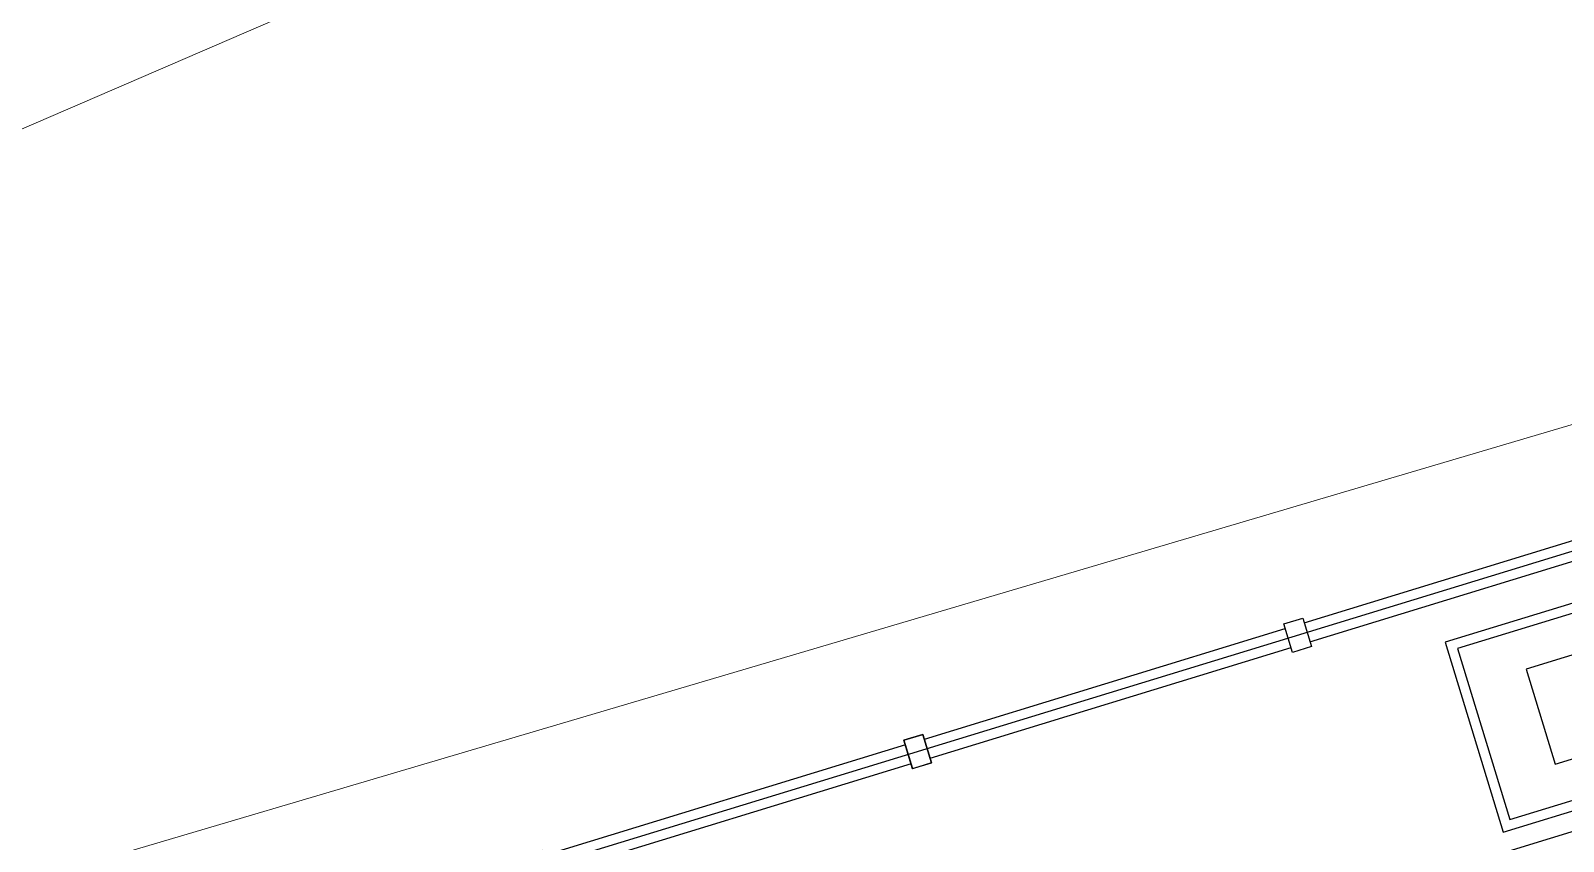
# Model space of a CAD drawing. Header units: inches. Extents: x 543393 to 2689207, y 1841861 to 9121372.
# Drawn here: x 547498.73 to 547514.16, y 1842009.64 to 1842017.8 of the extents above; entities that cross this region are included whole.
import ezdxf

# ---------------------------------------------------------------- set-up
doc = ezdxf.new("R2010")
doc.units = ezdxf.units.IN
doc.header["$MEASUREMENT"] = 0
doc.linetypes.add('DASHDOT', pattern=[1, 0.5, -0.25, 0, -0.25])
doc.linetypes.add('HIDDEN', pattern=[0.375, 0.25, -0.125])
for name, color, linetype in [('0_Central_Road', 9, 'Continuous'), ('Duong', 4, 'Continuous'), ('LAPMOI', 4, 'Continuous')]:
    doc.layers.add(name, color=color, linetype=linetype)
doc.layers.add('Level 30', color=7, linetype='Continuous', lineweight=0)

# ---------------------------------------------------------------- blocks, each defined once
blk = doc.blocks.new('HR')
at = {"layer": 'LAPMOI'}
for points in [[(197005, 65096), (197205, 65096), (197205, 65396), (197005, 65396)], [(201005, 65096), (201205, 65096), (201205, 65396), (201005, 65396)]]:
    blk.add_lwpolyline(points, close=True, dxfattribs=at)
for points in [[(197205, 65346), (201005, 65346)], [(197205, 65146), (201005, 65146)]]:
    blk.add_lwpolyline(points, dxfattribs=at)

msp = doc.modelspace()

# ---------------------------------------------------------------- linework, layer by layer
at = {"color": 8, "linetype": 'HIDDEN', "ltscale": 1000}
msp.add_lwpolyline([(547513.551, 1842009.731), (547516.037, 1842010.492), (547515.452, 1842012.404), (547512.966, 1842011.643)], close=True, dxfattribs=at)
at = {"layer": '0_Central_Road', "linetype": 'DASHDOT', "ltscale": 1000}
msp.add_lwpolyline([(547542.108, 1841963.566), (547526.016, 1842016.159), (547425.611, 1841985.438), (547461.305, 1841868.777), (547533.023, 1841890.72)], dxfattribs=at)
at = {"layer": 'Duong', "color": 8}
msp.add_lwpolyline([(547482.24, 1842002.66), (547482.503, 1842001.8, -0.414214), (547482.012, 1842000.876), (547441.362, 1841988.438), (547476.038, 1841875.104), (547531.52, 1841892.08), (547519.74, 1841930.578, -0.414214), (547521.559, 1841934), (547531.37, 1841937.002), (547530.047, 1841941.324), (547520.236, 1841938.322, -0.414214), (547516.815, 1841940.14), (547509.295, 1841964.716, -0.414214), (547512.441, 1841970.635), (547536.883, 1841978.114), (547526.098, 1842013.361), (547513.552, 1842009.522), (547522.213, 1841981.217, -0.414214), (547520.394, 1841977.796), (547511.119, 1841974.958, -0.414214), (547505.199, 1841978.103), (547496.334, 1842007.077)], format="xyb", dxfattribs=at)
at = {"layer": 'Duong'}
for points in [[(547513.618, 1842009.856), (547515.913, 1842010.558), (547515.386, 1842012.279), (547513.091, 1842011.577)], [(547514.074, 1842010.414), (547515.222, 1842010.765), (547514.929, 1842011.721), (547513.782, 1842011.37)]]:
    msp.add_lwpolyline(points, close=True, dxfattribs=at)
at = {"layer": 'Level 30', "color": 5, "linetype": 'Continuous', "lineweight": 0, "flags": 128}
for points in [[(547543.3, 1842010), (547540.2, 1842022), (547538.336, 1842032.651), (547507.02, 1842020.43), (547478.88, 1842008.28), (547463.939, 1842003.035), (547454.99, 1842000), (547450.71, 1841998.55)], [(547435.266, 1841990.209), (547457.738, 1841996.905), (547464.757, 1841999.096), (547479.303, 1842003.38), (547483.2, 1842004.528), (547493.957, 1842007.834), (547522.598, 1842016.302), (547526.675, 1842017.474), (547526.71, 1842017.467), (547526.737, 1842017.444), (547526.745, 1842017.428), (547531.542, 1842003.854), (547539.239, 1841980.121), (547541.659, 1841971.654), (547545.189, 1841960.262)]]:
    msp.add_lwpolyline(points, dxfattribs=at)

# ---------------------------------------------------------------- block references
at = {"layer": 'LAPMOI', "yscale": 0.001, "zscale": 0.001, "rotation": 197.0123114188912}
for p, xscale in [((547303.911, 1842016.435), -0.001), ((547300.087, 1842015.264), -0.001), ((547677.047, 1842130.601), 0.001)]:
    msp.add_blockref('HR', p, dxfattribs=dict(at, xscale=xscale))

doc.saveas('drawing.dxf')
